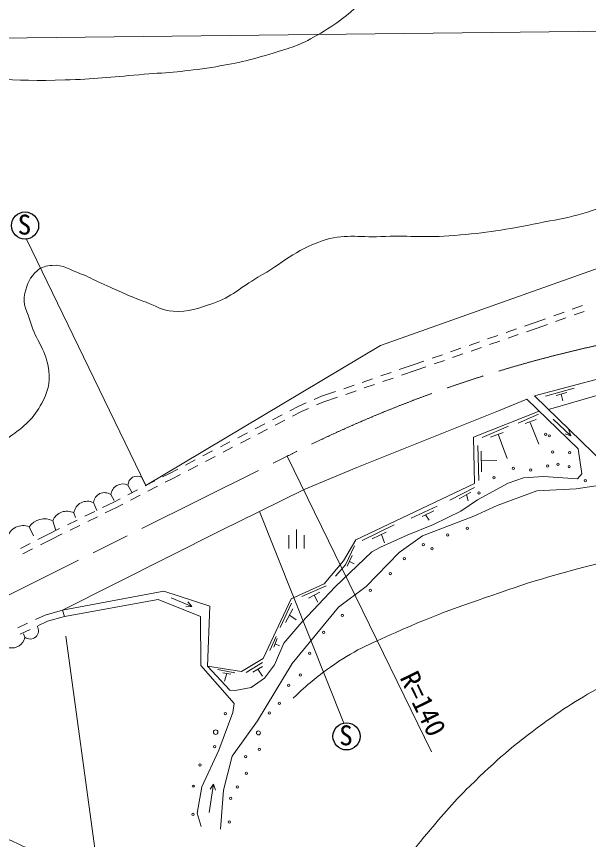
# Model space of a CAD drawing. Units: millimetres, scale not verified. Extents: x 40000 to 680000, y 20000 to 380000.
# Drawn here: x 202484 to 255089, y 265725 to 341355 of the extents above; entities that cross this region are included whole.
import ezdxf
from ezdxf.enums import TextEntityAlignment as Align

# ---------------------------------------------------------------- set-up
doc = ezdxf.new("R2010")
doc.units = ezdxf.units.MM
doc.header["$LTSCALE"] = 1000
doc.linetypes.add('CHAIN', pattern=[18.5, 12, -1.5, 3.5, -1.5])
for name, color, linetype, lineweight in [('M-BGD', 7, 'Continuous', 13), ('M-BMK', 2, 'CHAIN', 13), ('M-STR-HTXT', 7, 'Continuous', 13)]:
    doc.layers.add(name, color=color, linetype=linetype, lineweight=lineweight)
doc.styles.add('ＭＳ ゴシック', font='')
doc.styles.get('ＭＳ ゴシック').set_extended_font_data('MS Gothic')

msp = doc.modelspace()

# ---------------------------------------------------------------- linework, layer by layer
at = {"layer": 'M-BGD'}
for p, q in [((203417, 320896), (214379, 298248)), ((253593, 314452), (254535, 314785)), ((251896, 313852), (252839, 314185)), ((253758, 313925), (254700, 314258)), ((249205, 312905), (250188, 313248)), ((250188, 313248), (251142, 313585)), ((252061, 313325), (253003, 313658)), ((247505, 312314), (248449, 312642)), ((249386, 312384), (250370, 312727)), ((250370, 312727), (251307, 313058)), ((245805, 311722), (246749, 312051)), ((247686, 311792), (248631, 312121)), ((242405, 310538), (243349, 310867)), ((244105, 311130), (245049, 311459)), ((244286, 310609), (245231, 310938)), ((245986, 311201), (246931, 311529)), ((240705, 309947), (241649, 310276)), ((242586, 310017), (243531, 310346)), ((237686, 308903), (238966, 309342)), ((238966, 309342), (239949, 309684)), ((240886, 309426), (241831, 309754)), ((235984, 308319), (236930, 308643)), ((237876, 308384), (239146, 308820)), ((239146, 308820), (240131, 309163)), ((234281, 307735), (235227, 308060)), ((236173, 307801), (237119, 308125)), ((232578, 307151), (233524, 307476)), ((234471, 307217), (235416, 307541)), ((251131, 306457), (253763, 307193)), ((229866, 306163), (230542, 306453)), ((230542, 306453), (231822, 306892)), ((230741, 305938), (232011, 306374)), ((232768, 306633), (233714, 306957)), ((252115, 306530), (253077, 306799)), ((252570, 306657), (252720, 306041)), ((227619, 305122), (228454, 305556)), ((228454, 305556), (229131, 305847)), ((230083, 305656), (230741, 305938)), ((249406, 306188), (254125, 301620)), ((227864, 304627), (228691, 305057)), ((228691, 305057), (229348, 305340)), ((248624, 303986), (250491, 304796)), ((226022, 304291), (226910, 304753)), ((226268, 303797), (227155, 304258)), ((249252, 303943), (250287, 304322)), ((249733, 304038), (250528, 302054)), ((253471, 302832), (251830, 304358)), ((224426, 303461), (225313, 303922)), ((224671, 302966), (225558, 303428)), ((245307, 302652), (247735, 303695)), ((253471, 302832), (253275, 303356)), ((222829, 302630), (223716, 303092)), ((223074, 302136), (223961, 302597)), ((246065, 302689), (247224, 303141)), ((246783, 302968), (247596, 300742)), ((253471, 302832), (252934, 302990)), ((221232, 301800), (222119, 302261)), ((221477, 301305), (222364, 301767)), ((244916, 301919), (245015, 298721)), ((219635, 300969), (220522, 301431)), ((245226, 301411), (245250, 299502)), ((218038, 300139), (218925, 300600)), ((219880, 300475), (220767, 300936)), ((245237, 300517), (246651, 300543)), ((216493, 299335), (217328, 299769)), ((218283, 299644), (219170, 300105)), ((213989, 299017), (214379, 298248)), ((215921, 299041), (216493, 299335)), ((216172, 298549), (216747, 298845)), ((216747, 298845), (217573, 299275)), ((212737, 298302), (213113, 297597)), ((214320, 298218), (215210, 298675)), ((214571, 297726), (215460, 298183)), ((242320, 296907), (244601, 298073)), ((211164, 297416), (211469, 296863)), ((212720, 297395), (213609, 297852)), ((212970, 296903), (213859, 297360)), ((243200, 297031), (244254, 297639)), ((243866, 297415), (244018, 296845)), ((209563, 296682), (209867, 295967)), ((210402, 296229), (211436, 296735)), ((211436, 296735), (212008, 297029)), ((211684, 296241), (212259, 296537)), ((207764, 295740), (207927, 295309)), ((208786, 295438), (209684, 295877)), ((210650, 295735), (211684, 296241)), ((232575, 276429), (224829, 295855)), ((238771, 295252), (241154, 296352)), ((239790, 295397), (240877, 295929)), ((205824, 295014), (206114, 294130)), ((207169, 294646), (208067, 295086)), ((209033, 294944), (209931, 295384)), ((240098, 295548), (240439, 295062)), ((203657, 294462), (204066, 293623)), ((205417, 293789), (206450, 294295)), ((207416, 294153), (208314, 294593)), ((228227, 292457), (228227, 294207)), ((234272, 293209), (237203, 294638)), ((204448, 293293), (205417, 293789)), ((205664, 293295), (206698, 293801)), ((227527, 292457), (227527, 293682)), ((228927, 292457), (228927, 293682)), ((235205, 293341), (236467, 293982)), ((236043, 293766), (236314, 292990)), ((202846, 292473), (203736, 292929)), ((204684, 292794), (205664, 293295)), ((203082, 291974), (203972, 292430)), ((233368, 291824), (232887, 290839)), ((233098, 291272), (233536, 291058)), ((228731, 288050), (230948, 289035)), ((229329, 287904), (230393, 288444)), ((229870, 288179), (230204, 287547)), ((218622, 287145), (216697, 287946)), ((218622, 287145), (218256, 287568)), ((227768, 287438), (226740, 285214)), ((205115, 286347), (206733, 286793)), ((206733, 286793), (206894, 286209)), ((218622, 287145), (218064, 287106)), ((227885, 286913), (227236, 285680)), ((204230, 285933), (205115, 286347)), ((205325, 285777), (206894, 286209)), ((227586, 286345), (228199, 285906)), ((202599, 285170), (203505, 285594)), ((204459, 285372), (205325, 285777)), ((202829, 284609), (203735, 285033)), ((203263, 284314), (203126, 284624)), ((225795, 283101), (226358, 284381)), ((226469, 284196), (226148, 283411)), ((226269, 283706), (226662, 283514)), ((222112, 279436), (220053, 281669)), ((223610, 281082), (225112, 282001)), ((224223, 281097), (225098, 281636)), ((224692, 281386), (225098, 280739)), ((220978, 281337), (222560, 281031)), ((221466, 281053), (222210, 280922)), ((221825, 280990), (221612, 280280)), ((220612, 270805), (220211, 268211)), ((220612, 270805), (220288, 270349)), ((220612, 270805), (220782, 270272))]:
    msp.add_line(p, q, dxfattribs=at)
for points in [[(214379, 298248), (235949, 311133), (256059, 318242), (273600, 321379), (275979, 321164), (291862, 323117), (291766, 324254)], [(250117, 306485), (259589, 308993), (270141, 311010), (277506, 312483), (287097, 314405), (298625, 316662), (300802, 317127), (308408, 317591)], [(251391, 305250), (260085, 307739), (268768, 309585), (274099, 310649), (281125, 312119), (292409, 314426), (301356, 316338), (306860, 316865), (310436, 315188)], [(250117, 306485), (256586, 300213), (258215, 299789), (260786, 299525), (263198, 299195), (269301, 297547), (271637, 296549), (272371, 296021)], [(206733, 286793), (221274, 294125), (224829, 295855), (228944, 297888), (233779, 299905), (246796, 305109), (249406, 306188)], [(206733, 286793), (216034, 288538), (220277, 287177), (220053, 281669), (223175, 281157), (225176, 282374), (227732, 287848), (230793, 289213), (232562, 291335), (233699, 293257), (244603, 298445), (244518, 302699), (250557, 305073)], [(254125, 301620), (254465, 299322), (254080, 298858), (250958, 299082), (249101, 298970), (247708, 298474), (244882, 296949), (243338, 295904), (240842, 294679), (238403, 293681), (235954, 292579), (235147, 292154), (231785, 288936), (228727, 285702), (227062, 283764), (226197, 281779), (225284, 280546), (224062, 279690), (222602, 279417), (222112, 279436)], [(221252, 266676), (221525, 270269), (222314, 273372), (224655, 276639), (227840, 281892), (232086, 287091), (234651, 288961), (237661, 292099), (239806, 293620), (244530, 295446), (246691, 296406), (250326, 297767), (253944, 297959), (256586, 298360), (259805, 298184), (266715, 296206), (272377, 294246)], [(231829, 289921), (232741, 290963), (233565, 292706)], [(206894, 286209), (215502, 287792), (219408, 286207), (219424, 281707), (222499, 278217), (222387, 277384), (221096, 273943), (219543, 270565), (219111, 268163), (219463, 266930)]]:
    msp.add_lwpolyline(points, dxfattribs=at)
at = {"layer": 'M-BGD', "lineweight": 25}
for centre in [(203273, 322138), (232836, 275206)]:
    msp.add_circle(centre, 1250, dxfattribs=at)
at = {"layer": 'M-BGD'}
for centre, radius in [((251136, 302967), 106), ((251494, 302819), 106), ((251789, 301344), 106), ((253348, 301260), 106), ((252274, 300206), 106), ((248164, 299827), 106), ((249766, 299679), 106), ((251325, 300038), 106), ((253306, 299995), 106), ((246394, 298963), 106), ((254781, 298689), 106), ((245003, 297572), 106), ((243940, 294323), 106), ((242146, 293718), 106), ((239900, 292828), 106), ((240702, 292449), 106), ((238140, 291541), 106), ((236871, 290163), 106), ((235026, 288610), 106), ((232436, 286326), 106), ((230745, 284759), 106), ((229434, 282846), 106), ((228583, 280830), 106), ((227523, 279903), 106), ((226654, 278253), 106), ((221688, 277304), 106), ((225733, 277358), 106), ((220806, 275597), 206), ((224734, 275521), 180), ((220718, 274260), 106), ((224807, 274004), 106), ((223553, 273347), 106), ((219355, 272576), 106), ((223632, 271816), 106), ((218735, 270629), 106), ((222790, 270563), 106), ((222170, 269510), 106), ((218721, 268037), 106), ((222071, 267328), 106)]:
    msp.add_circle(centre, radius, dxfattribs=at)
for centre, radius, start, end in [((213587, 298268), 851, 61.76317, 177.72659), ((212274, 297283), 1118, 65.56473, 173.18335), ((210580, 296578), 1022, 55.12794, 174.1656), ((209006, 295555), 1256, 63.7105, 171.55903), ((207122, 294500), 1396, 62.60765, 158.38247), ((205064, 293471), 1720, 63.78079, 144.8537), ((203094, 293061), 1510, 68.10117, 164.16898), ((203741, 284919), 771, 231.67099, 32.98204), ((202060, 284553), 1227, 258.34347, 348.77049)]:
    msp.add_arc(centre, radius, start, end, dxfattribs=at)
for points, knots in [([(93466, 301835), (96946, 302020), (98040, 302122), (100954, 301871), (103237, 301674), (104475, 301215), (106758, 301011), (109380, 300777), (110861, 300832), (113493, 300760), (116277, 300684), (117843, 300506), (120622, 300688), (128198, 301186), (132440, 301766), (139896, 303196), (145127, 304200), (148114, 304621), (153188, 306241), (158798, 308033), (161874, 309264), (167292, 311576), (170746, 313049), (172901, 313578), (175926, 315803), (177700, 317108), (178837, 318006), (179616, 320066), (180434, 322230), (180221, 323625), (180486, 325923), (180677, 327571), (180304, 328576), (180803, 330159), (181120, 331166), (181466, 331697), (182147, 332504), (182981, 333492), (183562, 334011), (184718, 334590), (186388, 335428), (187451, 335754), (189312, 335918), (191280, 336091), (192394, 335892), (194370, 335855), (199285, 335763), (202037, 335367), (206951, 335518), (209623, 335600), (211114, 335783), (213779, 336002), (216211, 336202), (217583, 336248), (219996, 336614), (222288, 336961), (223574, 337219), (225791, 337899), (227393, 338390), (228332, 338622), (229795, 339437), (231729, 340516), (232724, 341302), (234381, 342771), (236110, 344305), (236674, 345022), (238374, 347138)], [0, 0, 0, 0, 1, 1, 1, 2, 2, 2, 3, 3, 3, 4, 4, 4, 5, 5, 5, 6, 6, 6, 7, 7, 7, 8, 8, 8, 9, 9, 9, 10, 10, 10, 11, 11, 11, 12, 12, 12, 13, 13, 13, 14, 14, 14, 15, 15, 15, 16, 16, 16, 17, 17, 17, 18, 18, 18, 19, 19, 19, 20, 20, 20, 21, 21, 21, 22, 22, 22, 22]), ([(100393, 281280), (107021, 281848), (108765, 281984), (114139, 282314), (120586, 282710), (124213, 282643), (130661, 283022), (136323, 283355), (139525, 283300), (145142, 284084), (150573, 284841), (153498, 285920), (158833, 287187), (162892, 288150), (165196, 288585), (169204, 289745), (174539, 291290), (177505, 292246), (182732, 294127), (187428, 295818), (190051, 296808), (194599, 298864), (197618, 300228), (199397, 300921), (202074, 302873), (203443, 303871), (204212, 304591), (204959, 306112), (205498, 307211), (205610, 308010), (205394, 309215), (205101, 310855), (204293, 311581), (203811, 313176), (203493, 314227), (202988, 314864), (203250, 315930), (203471, 316824), (203714, 317370), (204394, 317990), (204818, 318377), (205207, 318426), (205778, 318480), (206832, 318579), (207378, 318063), (208378, 317717), (209143, 317452), (209520, 317175), (210262, 316850), (211870, 316146), (212750, 315698), (214399, 315096), (215365, 314743), (215870, 314311), (216897, 314263), (218343, 314196), (219160, 314520), (220531, 314984), (222310, 315585), (223065, 316453), (224694, 317385), (226991, 318700), (228081, 319879), (230587, 320732), (232587, 321413), (233871, 321043), (235982, 321132), (238419, 321235), (239794, 321022), (242227, 321196), (245281, 321415), (246988, 321675), (249992, 322269), (252895, 322842), (254611, 323038), (257294, 324286), (258460, 324829), (259063, 325293), (259967, 326208), (260742, 326992), (260935, 327720), (261040, 328818), (261085, 329291), (261105, 329508), (261040, 330034)], [0, 0, 0, 0, 1, 1, 1, 2, 2, 2, 3, 3, 3, 4, 4, 4, 5, 5, 5, 6, 6, 6, 7, 7, 7, 8, 8, 8, 9, 9, 9, 10, 10, 10, 11, 11, 11, 12, 12, 12, 13, 13, 13, 14, 14, 14, 15, 15, 15, 16, 16, 16, 17, 17, 17, 18, 18, 18, 19, 19, 19, 20, 20, 20, 21, 21, 21, 22, 22, 22, 23, 23, 23, 24, 24, 24, 25, 25, 25, 26, 26, 26, 27, 27, 27, 28, 28, 28, 28]), ([(227928, 278718), (229409, 280124), (229940, 280554), (231355, 281568), (233489, 283100), (234897, 283650), (237295, 284723), (241246, 286490), (243558, 287260), (247654, 288661), (251336, 289921), (253465, 290428), (257229, 291415), (261660, 292578), (264186, 293055), (268645, 294105), (268645, 294105), (268645, 294105), (268645, 294105)], [0, 0, 0, 0, 1, 1, 1, 2, 2, 2, 3, 3, 3, 4, 4, 4, 5, 5, 5, 6, 6, 6, 6]), ([(95762, 260136), (95868, 260118), (95899, 260116), (95987, 260104), (98833, 259716), (100466, 259927), (103336, 259800), (106013, 259681), (107521, 259710), (110189, 259448), (113524, 259120), (115387, 258858), (118691, 258295), (124210, 257354), (127140, 255972), (132685, 255197), (134259, 254977), (135160, 255019), (136740, 254843), (138685, 254627), (139753, 254348), (141694, 254108), (143877, 253838), (145105, 253702), (147301, 253591), (149967, 253456), (151471, 253321), (154133, 253509), (156218, 253657), (157388, 253797), (159441, 254190), (162630, 254800), (164416, 255212), (167498, 256231), (171182, 257449), (173165, 258381), (176671, 260042), (179142, 261212), (180398, 262127), (182877, 263281), (185815, 264649), (187513, 265352), (190635, 266221), (192548, 266753), (193658, 267158), (195643, 267092), (197569, 267027), (198649, 266741), (200488, 266166), (202308, 265597), (203295, 265090), (204870, 264016), (207697, 262090), (208715, 260306), (210995, 257755), (212218, 256386), (212649, 255393), (213962, 254108), (214744, 253342), (215239, 252934), (216221, 252448), (217375, 251876), (218049, 251519), (219324, 251332), (220365, 251178), (220970, 251289), (222018, 251386), (223190, 251494), (223867, 251539), (224985, 251903), (226698, 252462), (227510, 253174), (228959, 254244), (231779, 256327), (233166, 257771), (235519, 260369), (237389, 262432), (238158, 263822), (239956, 265948), (241555, 267840), (242438, 268919), (244202, 270657), (246641, 273060), (248107, 274326), (250871, 276346), (253184, 278037), (254566, 278884), (257104, 280211), (258981, 281193), (260028, 281813), (262058, 282416), (263998, 282992), (265156, 283095), (267175, 283233), (269913, 283419), (271461, 283216), (274198, 283015), (276697, 282831), (278095, 282663), (280567, 282253), (282647, 281907), (283776, 281527), (285848, 281137), (287976, 280736), (289189, 280631), (291319, 280239), (294106, 279725), (295679, 279474), (298423, 278769), (300722, 278178), (302026, 277850), (304221, 276945), (306260, 276104), (307351, 275499), (309256, 274386), (311220, 273240), (312292, 272531), (314074, 271120), (315636, 269884), (316440, 269092), (317786, 267623), (319443, 265814), (320265, 264698), (321676, 262692), (323269, 260428), (324051, 259083), (325505, 256728), (327266, 253873), (327939, 252073), (329892, 249346), (331808, 246670), (333172, 245394), (335256, 242846), (337674, 239889), (338748, 237987), (341399, 235237), (342834, 233748), (343355, 233214), (345210, 231562)], [0, 0, 0, 0, 1, 1, 1, 2, 2, 2, 3, 3, 3, 4, 4, 4, 5, 5, 5, 6, 6, 6, 7, 7, 7, 8, 8, 8, 9, 9, 9, 10, 10, 10, 11, 11, 11, 12, 12, 12, 13, 13, 13, 14, 14, 14, 15, 15, 15, 16, 16, 16, 17, 17, 17, 18, 18, 18, 19, 19, 19, 20, 20, 20, 21, 21, 21, 22, 22, 22, 23, 23, 23, 24, 24, 24, 25, 25, 25, 26, 26, 26, 27, 27, 27, 28, 28, 28, 29, 29, 29, 30, 30, 30, 31, 31, 31, 32, 32, 32, 33, 33, 33, 34, 34, 34, 35, 35, 35, 36, 36, 36, 37, 37, 37, 38, 38, 38, 39, 39, 39, 40, 40, 40, 41, 41, 41, 42, 42, 42, 43, 43, 43, 44, 44, 44, 45, 45, 45, 46, 46, 46, 46])]:
    msp.add_open_spline(points, degree=3, knots=knots, dxfattribs=at)
at = {"layer": 'M-BMK'}
msp.add_line((197447, 286054), (227363, 300940), dxfattribs=at)
msp.add_arc((281656, 194010), 119924, 101.1435, 116.91904, dxfattribs=at)
at = {"layer": 'M-STR-HTXT'}
for p, q in [((77645, 337987), (327849, 340801)), ((227363, 300940), (240661, 273775)), ((207030, 284418), (211748, 249893))]:
    msp.add_line(p, q, dxfattribs=at)

# ---------------------------------------------------------------- texts
at = {"layer": 'M-BGD', "style": 'ＭＳ ゴシック'}
for p in [(202594, 320764), (232158, 273833)]:
    msp.add_text('S', height=1833, dxfattribs=at).set_placement(p, align=Align.BOTTOM_LEFT)
at = {"layer": 'M-STR-HTXT', "style": 'ＭＳ ゴシック'}
msp.add_text('R=140', height=1833, rotation=296.084, dxfattribs=at).set_placement((239882, 278209), align=Align.MIDDLE_CENTER)

doc.saveas('drawing.dxf')
